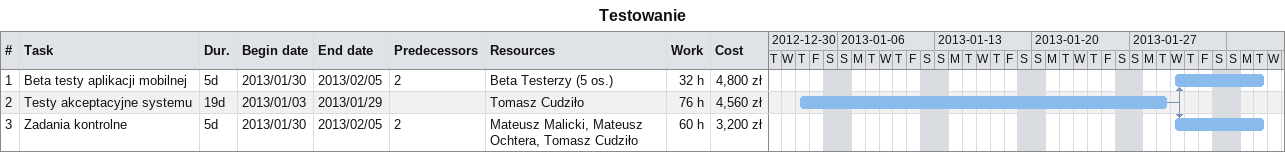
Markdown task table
Testowanie

| ID | Task | Duration | Start | Finish | Predecessors | Resources | Work (h) | Cost (zł) |
|---|---|---|---|---|---|---|---|---|
| 1 | Beta testy aplikacji mobilnej | 5d | 2013-01-30 | 2013-02-05 | 2 | Beta Testerzy (5 os.) | 32 | 4800 |
| 2 | Testy akceptacyjne systemu | 19d | 2013-01-03 | 2013-01-29 |  | Tomasz Cudziło | 76 | 4560 |
| 3 | Zadania kontrolne | 5d | 2013-01-30 | 2013-02-05 | 2 | Mateusz Malicki, Mateusz Ochtera, Tomasz Cudziło | 60 | 3200 |
